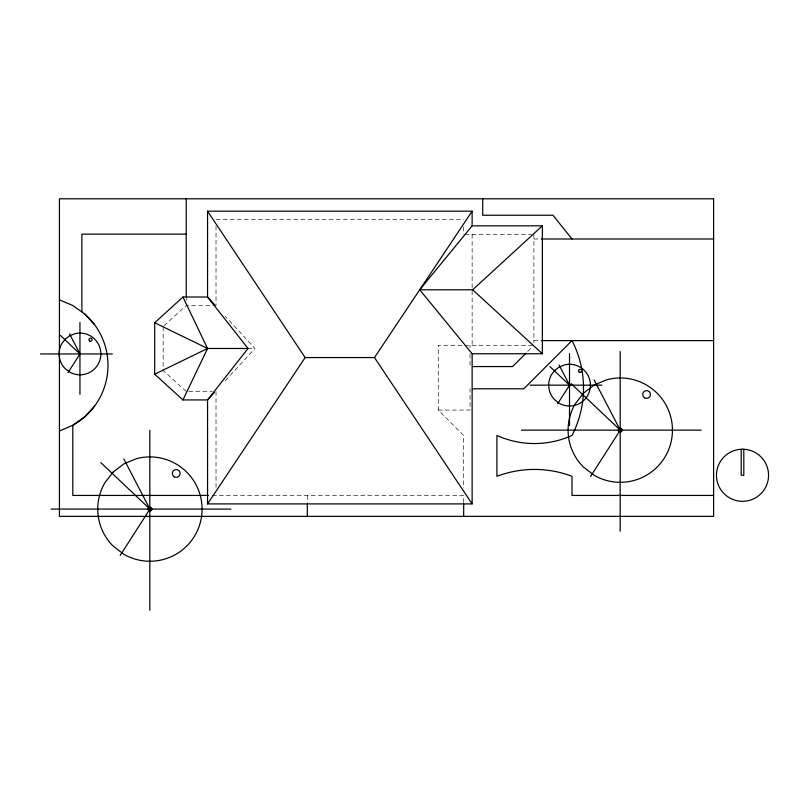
<?xml version="1.0" encoding="UTF-8"?>
<svg xmlns="http://www.w3.org/2000/svg" width="809" height="809" viewBox="0 0 809 809"><rect width="100%" height="100%" fill="white"/><g stroke="black" fill="none" stroke-linecap="round" stroke-linejoin="round"><path stroke-width="0.61" stroke-dasharray="4.04 3.03" d="M225.337 380.634L254.966 348.477L225.337 316.319M527.69 351.49L532.12 347.061M164.085 325.653L186.222 305.489L214.79 305.489M216.023 219.654L463.668 219.654M464.922 234.307L531.382 234.307M533.889 238.989L540.038 238.989M533.889 340.609L540.038 340.609M532.635 345.281L438.256 345.281L438.256 410.052L463.668 435.464L463.668 487.938M248.019 348.477L254.966 348.477M188.709 391.465L212.302 391.465M438.256 410.052L470.019 410.052L470.019 388.785M212.261 495.432L463.668 495.432L463.668 502.824M186.222 391.465L163.165 370.461L163.165 326.492M533.889 234.307L533.889 342.945M472.132 234.307L472.132 345.281M470.019 345.281L470.019 347.789M470.019 354.049L470.019 366.558M463.668 226.975L463.668 234.307M307.319 495.432L307.319 502.824M216.023 225.964L216.023 305.489M216.023 391.465L216.023 487.918M186.222 297.975L186.222 300.483"/><path stroke-width="1.21" d="M182.945 399.929L207.559 348.477L182.945 297.024L154.701 322.751L154.701 374.203L182.945 399.929L207.559 399.929L214.334 392.577M68.098 372.494L79.98 353.948L69.544 333.895M120.197 555.449L149.918 509.083L123.817 458.956M557.664 403.701L569.556 385.155L559.12 365.102M590.56 476.501L620.27 430.135L594.17 380.008M207.559 503.906L305.145 357.558L374.486 357.558L472.132 503.906L207.559 503.906L207.559 399.929L248.019 348.477L207.559 297.024L207.559 211.179L472.132 211.179L472.132 225.832L419.689 289.794L472.132 353.755L472.132 503.906M374.486 357.558L472.132 211.179M94.522 406.199L84.682 416.898L72.8 425.281L59.431 430.975M525.921 353.26L512.623 366.558L472.527 366.558M419.689 289.794L472.668 289.794L542.364 225.832L542.364 353.755L472.132 353.755M154.701 374.203L207.559 348.477L248.019 348.477M472.132 225.832L542.364 225.832M186.222 234.135L81.891 234.135L81.891 311.95M541.272 238.989L713.609 238.989M182.945 297.024L207.559 297.024L215.174 305.296M541.272 340.609L713.609 340.609M40.45 353.948L112.37 353.948M530.026 385.155L601.947 385.155M472.517 388.785L523.817 388.785L572.003 340.609A103.461 103.461 0 0 1 572.003 435.464A91.336 91.336 0 0 1 496.918 435.464L496.918 476.309A105.858 105.858 0 0 1 572.003 476.309L572.003 495.432L713.609 495.432M521.441 430.135L701.241 430.135M208.489 495.432L72.8 495.432L72.8 425.281A68.543 68.543 0 0 0 84.682 313.912L72.8 305.529L59.431 299.846M51.088 509.083L230.889 509.083M154.701 322.751L207.559 348.477M472.668 289.794L542.364 353.755M571.154 383.658L620.27 430.135M549.908 366.558L569.556 385.155M60.331 335.351L79.98 353.948M100.801 462.596L149.918 509.083M84.682 313.912L94.522 324.611M572.003 238.989L552.941 215.245L482.72 215.245L482.72 198.802M207.559 211.179L305.145 357.558M743.805 449.298L743.805 475.267L741.196 475.267L741.196 449.298M620.179 351.45L620.179 531.25M569.516 353.675L569.516 425.595M463.668 504.058L463.668 516.364M307.319 504.058L307.319 516.364M186.222 198.802L186.222 296.731M149.827 430.398L149.827 610.198M79.949 322.478L79.949 394.398M79.231 353.745C80.182 356.698 81.527 351.662 79.231 353.745M568.808 384.953C569.748 387.905 571.103 382.869 568.808 384.953M65.226 339.193L61.909 343.512A20.872 20.872 0 0 0 65.226 368.702L69.544 372.019A20.872 20.872 0 0 0 100.67 356.678A20.872 20.872 0 0 0 74.58 333.793L69.544 335.877L65.226 339.193M113.027 472.193L104.735 483.003A52.17 52.17 0 0 0 113.027 545.974L123.828 554.266A52.17 52.17 0 0 0 201.633 515.889A52.17 52.17 0 0 0 136.408 458.693L123.828 463.901L113.027 472.193M148.553 507.718L148.239 508.123A1.931 1.931 0 0 0 148.553 510.449L148.947 510.762A1.931 1.931 0 0 0 151.829 509.336A1.931 1.931 0 0 0 149.412 507.223L148.553 507.718M554.802 370.391L551.485 374.719A20.872 20.872 0 0 0 554.802 399.909L559.12 403.226A20.872 20.872 0 0 0 590.246 387.875A20.872 20.872 0 0 0 564.156 364.99L559.12 367.074L554.802 370.391M583.38 393.255L575.088 404.055A52.17 52.17 0 0 0 583.38 467.026L594.18 475.318A52.17 52.17 0 0 0 671.996 436.951A52.17 52.17 0 0 0 606.77 379.745L594.18 384.963L583.38 393.255M618.905 428.77L618.592 429.174A1.931 1.931 0 0 0 618.905 431.51L619.3 431.814A1.931 1.931 0 0 0 622.182 430.388A1.931 1.931 0 0 0 619.765 428.274L618.905 428.77M742.5 449.217L739.102 449.44A26.05 26.05 0 0 0 720.536 489.263A26.05 26.05 0 0 0 764.475 489.263A26.05 26.05 0 0 0 745.898 449.44L742.5 449.217M713.609 198.802L59.431 198.802L59.431 516.364L713.609 516.364L713.609 198.802M644.642 397.846A3.873 3.873 0 0 0 650.456 394.489A3.873 3.873 0 0 0 644.642 391.131A3.873 3.873 0 0 0 644.642 397.846M89.728 341.034A1.547 1.547 0 0 0 92.054 339.689A1.547 1.547 0 0 0 89.728 338.344A1.547 1.547 0 0 0 89.728 341.034M174.289 476.794A3.873 3.873 0 0 0 180.104 473.437A3.873 3.873 0 0 0 174.289 470.08A3.873 3.873 0 0 0 174.289 476.794M579.305 372.231A1.547 1.547 0 0 0 581.631 370.886A1.547 1.547 0 0 0 579.305 369.551A1.547 1.547 0 0 0 579.305 372.231"/></g></svg>
